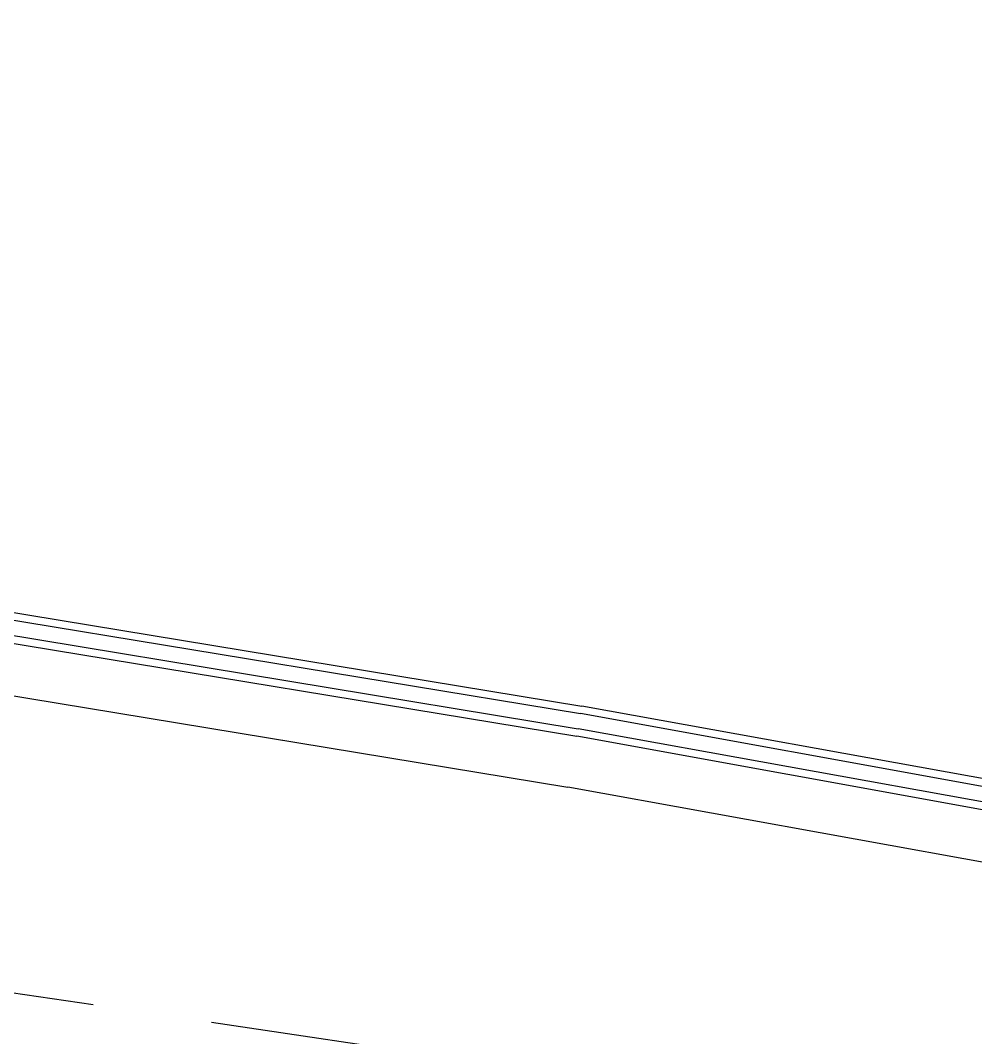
# Model space of a CAD drawing. Header units: millimetres. Extents: x 62878 to 70819, y -67946 to -61850.
# Drawn here: x 66856.2 to 66931, y -61964.6 to -61884.9 of the extents above; entities that cross this region are included whole.
import ezdxf

# ---------------------------------------------------------------- set-up
doc = ezdxf.new("R2010")
doc.units = ezdxf.units.MM
doc.linetypes.add('HIDDEN', pattern=[0.375, 0.25, -0.125])
for name, color, linetype, lineweight in [('BA DÖŞ.-yeni', 11, 'Continuous', 30), ('DOGRAMA', 171, 'Continuous', 0), ('DUV.ALÇ.-yeni', 20, 'Continuous', 25)]:
    doc.layers.add(name, color=color, linetype=linetype, lineweight=lineweight)

msp = doc.modelspace()

# ---------------------------------------------------------------- linework, layer by layer
msp.add_lwpolyline([(68896.021, -63031.435), (69030.259, -63071.184), (69185.279, -62547.653), (68892.999, -62461.107, 1.044368), (68063.198, -62298.73, 0.204375), (63106.96, -62494.783, 0.353953), (62932.94, -62997.825), (63753.185, -65779.598), (64154.954, -67142.153), (65336.723, -66792.622), (65336.7, -66829.112), (65270.535, -66829.071, 0.626789), (65270.199, -67369.071), (65531.845, -67369.234, 0.926242), (66130.088, -67369.606), (66391.733, -67369.769, 0.626743), (66392.069, -66829.769), (66326.147, -66829.728), (66326.17, -66793.238), (67506.156, -67144.128), (68467.025, -63899.086), (68625.204, -63946.037), (68896.024, -63031.423)], format="xyb")
at = {"layer": 'BA DÖŞ.-yeni', "linetype": 'HIDDEN', "ltscale": 150}
msp.add_arc((65815.039, -68607.153), 6697.937, 70.7461603, 109.2968468, dxfattribs=at)
at = {"layer": 'DOGRAMA', "lineweight": -2}
for p, q in [((66850.861, -61930.451), (66900.181, -61938.585)), ((66850.664, -61931.027), (66900.078, -61939.176)), ((66852.916, -61932.615), (66899.874, -61940.359)), ((66852.818, -61933.207), (66899.771, -61940.95)), ((66852.95, -61937.323), (66899.082, -61944.931)), ((66949.368, -61947.509), (66900.181, -61938.585)), ((66949.36, -61948.117), (66900.078, -61939.176)), ((66946.705, -61948.855), (66899.874, -61940.359)), ((66946.598, -61949.445), (66899.771, -61940.95)), ((66945.09, -61953.278), (66899.082, -61944.931))]:
    msp.add_line(p, q, dxfattribs=at)
msp.add_lwpolyline([(68355.728, -61957.86, 0.273736), (68066.91, -62277.721, 0.209295), (68023.71, -62283.852, 0.198368), (63201.053, -62451.108)], format="xyb", dxfattribs=at)
at = {"layer": 'DUV.ALÇ.-yeni', "linetype": 'HIDDEN', "ltscale": 75}
msp.add_line((66342.608, -61884.864), (67146.759, -62004.271), dxfattribs=at)

doc.saveas('drawing.dxf')
